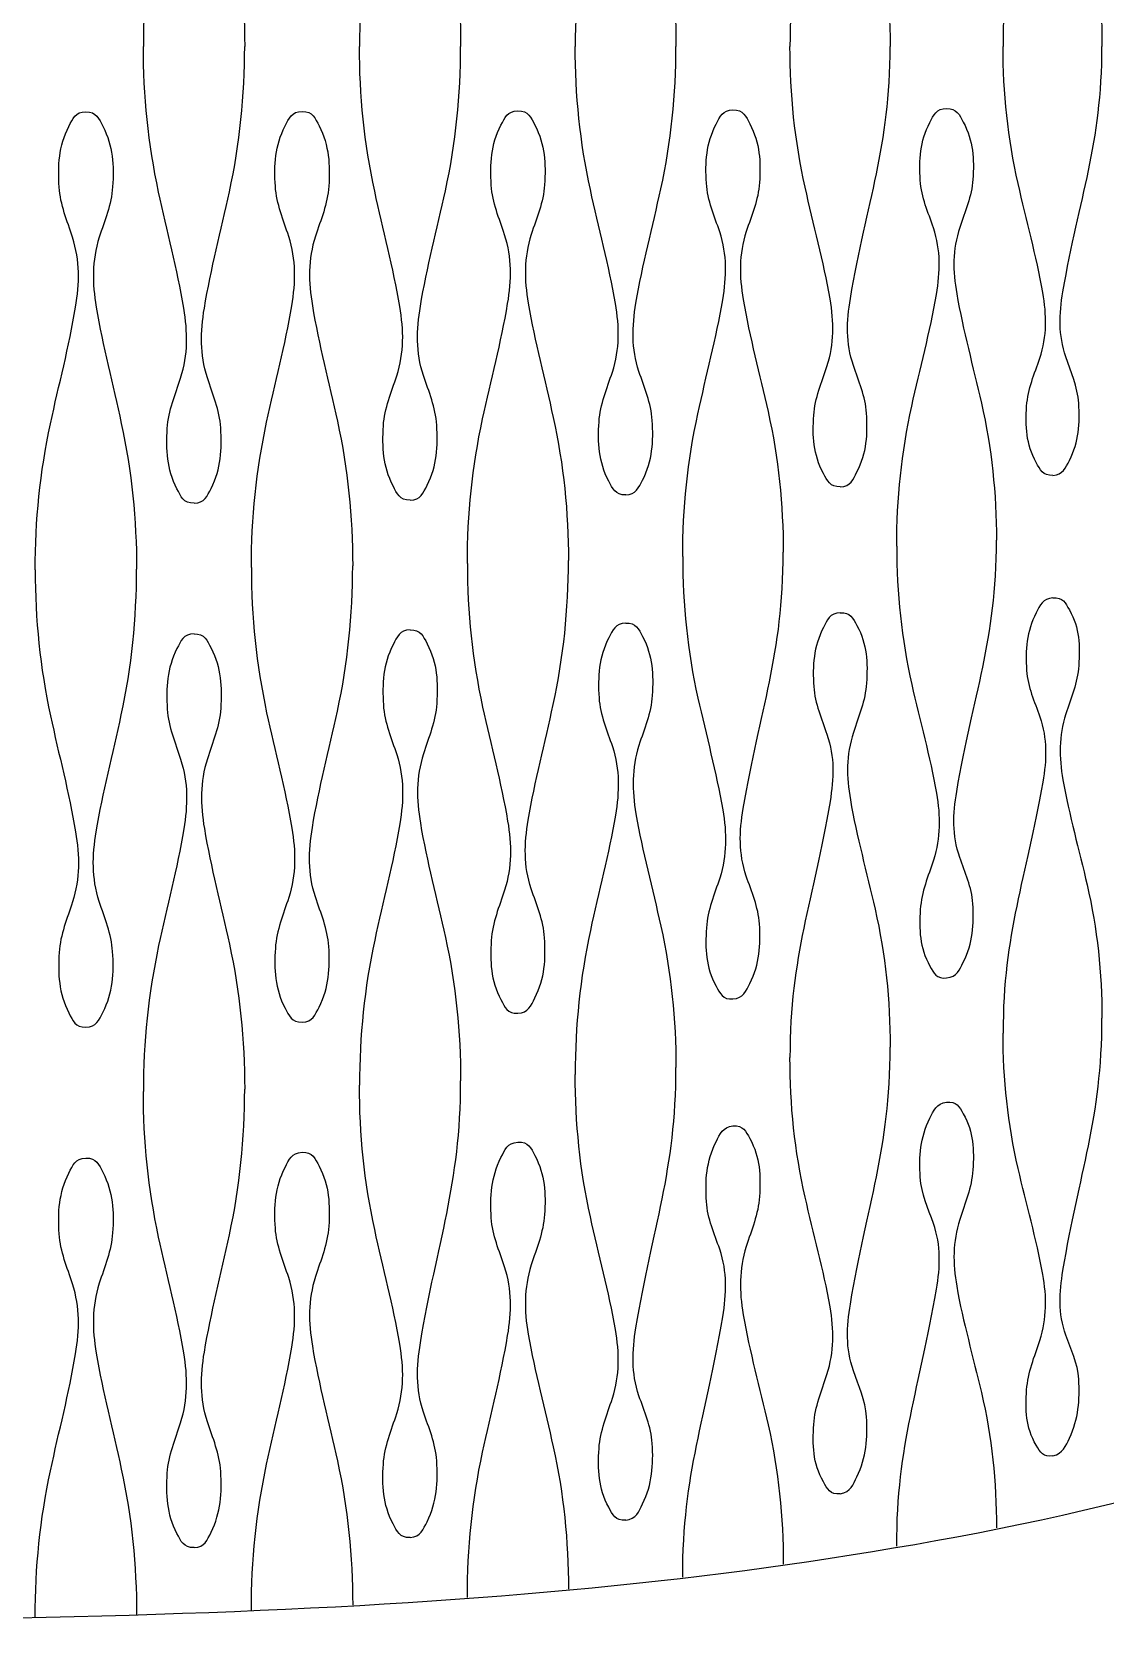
# Model space of a CAD drawing. Header units: millimetres. Extents: x 1 to 583, y -486 to -2.
# Drawn here: x 554.07 to 568.13, y -219.83 to -198.99 of the extents above; entities that cross this region are included whole.
import ezdxf

# ---------------------------------------------------------------- set-up
doc = ezdxf.new("R2010")
doc.units = ezdxf.units.MM
doc.header["$MEASUREMENT"] = 0
doc.layers.add('DEFAULT', color=7, linetype='Continuous')

msp = doc.modelspace()

# ---------------------------------------------------------------- linework, layer by layer
at = {"layer": 'DEFAULT'}
for points, knots in [([(556.194, -193.19), (556.054, -193.189), (556.021, -193.28), (555.97, -193.379), (555.837, -193.64), (555.826, -193.891), (555.843, -194.171), (555.858, -194.407), (555.949, -194.613), (556.018, -194.83), (556.118, -195.141), (556.111, -195.431), (556.059, -195.745), (555.973, -196.258), (555.839, -196.76), (555.73, -197.267), (555.593, -197.9), (555.53, -198.529), (555.53, -199.176)], [0, 0, 0, 0, 1, 1, 1, 2, 2, 2, 3, 3, 3, 4, 4, 4, 5, 5, 5, 6, 6, 6, 6]), ([(556.194, -193.19), (556.333, -193.192), (556.366, -193.284), (556.417, -193.384), (556.549, -193.645), (556.561, -193.897), (556.543, -194.178), (556.529, -194.412), (556.438, -194.617), (556.369, -194.833), (556.269, -195.144), (556.276, -195.433), (556.329, -195.747), (556.414, -196.26), (556.548, -196.763), (556.657, -197.271), (556.793, -197.902), (556.857, -198.53), (556.857, -199.176)], [0, 0, 0, 0, 1, 1, 1, 2, 2, 2, 3, 3, 3, 4, 4, 4, 5, 5, 5, 6, 6, 6, 6]), ([(559.024, -193.23), (558.886, -193.228), (558.852, -193.318), (558.801, -193.417), (558.668, -193.676), (558.657, -193.925), (558.674, -194.203), (558.689, -194.437), (558.779, -194.643), (558.849, -194.859), (558.948, -195.168), (558.942, -195.456), (558.889, -195.768), (558.804, -196.277), (558.67, -196.775), (558.561, -197.279), (558.424, -197.908), (558.361, -198.533), (558.361, -199.176)], [0, 0, 0, 0, 1, 1, 1, 2, 2, 2, 3, 3, 3, 4, 4, 4, 5, 5, 5, 6, 6, 6, 6]), ([(559.024, -193.23), (559.163, -193.234), (559.196, -193.325), (559.247, -193.425), (559.378, -193.685), (559.391, -193.936), (559.373, -194.214), (559.359, -194.447), (559.269, -194.65), (559.199, -194.864), (559.099, -195.172), (559.107, -195.459), (559.159, -195.771), (559.244, -196.281), (559.378, -196.78), (559.487, -197.285), (559.622, -197.912), (559.686, -198.535), (559.686, -199.176)], [0, 0, 0, 0, 1, 1, 1, 2, 2, 2, 3, 3, 3, 4, 4, 4, 5, 5, 5, 6, 6, 6, 6]), ([(561.848, -193.299), (561.712, -193.296), (561.677, -193.383), (561.626, -193.481), (561.492, -193.736), (561.482, -193.983), (561.499, -194.257), (561.514, -194.49), (561.604, -194.694), (561.674, -194.908), (561.773, -195.213), (561.766, -195.497), (561.714, -195.806), (561.628, -196.31), (561.495, -196.802), (561.386, -197.3), (561.25, -197.921), (561.187, -198.54), (561.187, -199.176)], [0, 0, 0, 0, 1, 1, 1, 2, 2, 2, 3, 3, 3, 4, 4, 4, 5, 5, 5, 6, 6, 6, 6]), ([(561.848, -193.299), (561.986, -193.304), (562.019, -193.395), (562.07, -193.494), (562.2, -193.751), (562.213, -193.999), (562.196, -194.275), (562.181, -194.505), (562.092, -194.705), (562.022, -194.915), (561.923, -195.22), (561.931, -195.503), (561.983, -195.811), (562.067, -196.316), (562.2, -196.809), (562.309, -197.309), (562.443, -197.928), (562.507, -198.543), (562.507, -199.176)], [0, 0, 0, 0, 1, 1, 1, 2, 2, 2, 3, 3, 3, 4, 4, 4, 5, 5, 5, 6, 6, 6, 6]), ([(564.659, -193.405), (564.525, -193.4), (564.489, -193.485), (564.438, -193.581), (564.304, -193.831), (564.294, -194.072), (564.312, -194.342), (564.326, -194.572), (564.416, -194.772), (564.485, -194.983), (564.583, -195.283), (564.577, -195.562), (564.525, -195.866), (564.44, -196.36), (564.307, -196.843), (564.199, -197.331), (564.063, -197.943), (564, -198.551), (564, -199.176)], [0, 0, 0, 0, 1, 1, 1, 2, 2, 2, 3, 3, 3, 4, 4, 4, 5, 5, 5, 6, 6, 6, 6]), ([(564.659, -193.405), (564.795, -193.412), (564.828, -193.502), (564.878, -193.601), (565.007, -193.853), (565.021, -194.097), (565.003, -194.369), (564.989, -194.593), (564.9, -194.789), (564.831, -194.994), (564.732, -195.293), (564.741, -195.571), (564.792, -195.873), (565.007, -197.146), (565.312, -197.854), (565.312, -199.176)], [0, 0, 0, 0, 1, 1, 1, 2, 2, 2, 3, 3, 3, 4, 4, 4, 5, 5, 5, 5]), ([(567.445, -193.555), (567.314, -193.548), (567.277, -193.629), (567.226, -193.723), (567.092, -193.966), (567.084, -194.2), (567.101, -194.463), (567.116, -194.688), (567.204, -194.884), (567.273, -195.09), (567.37, -195.383), (567.364, -195.655), (567.312, -195.951), (567.228, -196.432), (567.096, -196.901), (566.989, -197.377), (566.855, -197.973), (566.792, -198.566), (566.792, -199.176)], [0, 0, 0, 0, 1, 1, 1, 2, 2, 2, 3, 3, 3, 4, 4, 4, 5, 5, 5, 6, 6, 6, 6]), ([(567.445, -193.555), (567.578, -193.566), (567.611, -193.653), (567.661, -193.751), (567.786, -193.998), (567.801, -194.235), (567.783, -194.501), (567.769, -194.719), (567.682, -194.907), (567.615, -195.106), (567.516, -195.397), (567.526, -195.667), (567.576, -195.961), (567.788, -197.203), (568.087, -197.885), (568.087, -199.176)], [0, 0, 0, 0, 1, 1, 1, 2, 2, 2, 3, 3, 3, 4, 4, 4, 5, 5, 5, 5]), ([(556.194, -205.162), (556.054, -205.163), (556.021, -205.073), (555.97, -204.973), (555.837, -204.712), (555.826, -204.461), (555.843, -204.181), (555.858, -203.945), (555.949, -203.739), (556.018, -203.522), (556.118, -203.211), (556.111, -202.921), (556.059, -202.607), (555.973, -202.094), (555.839, -201.592), (555.73, -201.085), (555.593, -200.452), (555.53, -199.823), (555.53, -199.176)], [0, 0, 0, 0, 1, 1, 1, 2, 2, 2, 3, 3, 3, 4, 4, 4, 5, 5, 5, 6, 6, 6, 6]), ([(556.194, -205.162), (556.333, -205.16), (556.366, -205.068), (556.417, -204.968), (556.549, -204.707), (556.561, -204.455), (556.543, -204.175), (556.529, -203.94), (556.438, -203.735), (556.369, -203.519), (556.269, -203.208), (556.276, -202.919), (556.329, -202.606), (556.414, -202.092), (556.548, -201.59), (556.657, -201.082), (556.793, -200.45), (556.857, -199.822), (556.857, -199.176)], [0, 0, 0, 0, 1, 1, 1, 2, 2, 2, 3, 3, 3, 4, 4, 4, 5, 5, 5, 6, 6, 6, 6]), ([(559.024, -205.122), (558.886, -205.124), (558.852, -205.034), (558.801, -204.935), (558.668, -204.676), (558.657, -204.427), (558.674, -204.149), (558.689, -203.915), (558.779, -203.709), (558.849, -203.493), (558.948, -203.184), (558.942, -202.896), (558.889, -202.584), (558.804, -202.075), (558.67, -201.577), (558.561, -201.073), (558.424, -200.444), (558.361, -199.819), (558.361, -199.176)], [0, 0, 0, 0, 1, 1, 1, 2, 2, 2, 3, 3, 3, 4, 4, 4, 5, 5, 5, 6, 6, 6, 6]), ([(559.024, -205.122), (559.163, -205.118), (559.196, -205.027), (559.247, -204.927), (559.378, -204.667), (559.391, -204.417), (559.373, -204.138), (559.359, -203.905), (559.269, -203.702), (559.199, -203.488), (559.099, -203.18), (559.107, -202.893), (559.159, -202.582), (559.244, -202.071), (559.378, -201.572), (559.487, -201.067), (559.622, -200.44), (559.686, -199.817), (559.686, -199.176)], [0, 0, 0, 0, 1, 1, 1, 2, 2, 2, 3, 3, 3, 4, 4, 4, 5, 5, 5, 6, 6, 6, 6]), ([(561.848, -205.053), (561.712, -205.057), (561.677, -204.969), (561.626, -204.871), (561.492, -204.616), (561.482, -204.369), (561.499, -204.095), (561.514, -203.862), (561.604, -203.659), (561.674, -203.445), (561.773, -203.139), (561.766, -202.855), (561.714, -202.546), (561.628, -202.042), (561.495, -201.551), (561.386, -201.053), (561.25, -200.431), (561.187, -199.812), (561.187, -199.176)], [0, 0, 0, 0, 1, 1, 1, 2, 2, 2, 3, 3, 3, 4, 4, 4, 5, 5, 5, 6, 6, 6, 6]), ([(561.848, -205.053), (561.986, -205.048), (562.019, -204.957), (562.07, -204.858), (562.2, -204.601), (562.213, -204.353), (562.196, -204.077), (562.181, -203.848), (562.092, -203.647), (562.022, -203.437), (561.923, -203.132), (561.931, -202.849), (561.983, -202.541), (562.067, -202.036), (562.2, -201.543), (562.309, -201.044), (562.443, -200.425), (562.507, -199.809), (562.507, -199.176)], [0, 0, 0, 0, 1, 1, 1, 2, 2, 2, 3, 3, 3, 4, 4, 4, 5, 5, 5, 6, 6, 6, 6]), ([(564.659, -204.947), (564.525, -204.952), (564.489, -204.867), (564.438, -204.771), (564.304, -204.521), (564.294, -204.28), (564.312, -204.01), (564.326, -203.781), (564.416, -203.58), (564.485, -203.369), (564.583, -203.069), (564.577, -202.79), (564.525, -202.486), (564.44, -201.992), (564.307, -201.51), (564.199, -201.021), (564.063, -200.41), (564, -199.802), (564, -199.176)], [0, 0, 0, 0, 1, 1, 1, 2, 2, 2, 3, 3, 3, 4, 4, 4, 5, 5, 5, 6, 6, 6, 6]), ([(564.659, -204.947), (564.795, -204.94), (564.828, -204.851), (564.878, -204.752), (565.007, -204.499), (565.021, -204.255), (565.003, -203.984), (564.989, -203.759), (564.9, -203.564), (564.831, -203.358), (564.732, -203.059), (564.741, -202.781), (564.792, -202.479), (565.007, -201.206), (565.312, -200.498), (565.312, -199.176)], [0, 0, 0, 0, 1, 1, 1, 2, 2, 2, 3, 3, 3, 4, 4, 4, 5, 5, 5, 5]), ([(567.445, -204.797), (567.314, -204.804), (567.277, -204.723), (567.226, -204.629), (567.092, -204.386), (567.084, -204.152), (567.101, -203.889), (567.116, -203.664), (567.204, -203.468), (567.273, -203.262), (567.37, -202.969), (567.364, -202.698), (567.312, -202.401), (567.228, -201.92), (567.096, -201.451), (566.989, -200.975), (566.855, -200.379), (566.792, -199.786), (566.792, -199.176)], [0, 0, 0, 0, 1, 1, 1, 2, 2, 2, 3, 3, 3, 4, 4, 4, 5, 5, 5, 6, 6, 6, 6]), ([(567.445, -204.797), (567.578, -204.786), (567.611, -204.699), (567.661, -204.601), (567.786, -204.355), (567.801, -204.117), (567.783, -203.851), (567.769, -203.633), (567.682, -203.445), (567.615, -203.246), (567.516, -202.955), (567.526, -202.685), (567.576, -202.391), (567.788, -201.149), (568.087, -200.467), (568.087, -199.176)], [0, 0, 0, 0, 1, 1, 1, 2, 2, 2, 3, 3, 3, 4, 4, 4, 5, 5, 5, 5]), ([(554.113, -206.036), (554.113, -205.387), (554.177, -204.756), (554.313, -204.121), (554.422, -203.612), (554.556, -203.109), (554.642, -202.594), (554.694, -202.279), (554.701, -201.989), (554.602, -201.678), (554.532, -201.461), (554.442, -201.255), (554.427, -201.019), (554.409, -200.739), (554.421, -200.486), (554.554, -200.225), (554.605, -200.125), (554.637, -200.033), (554.777, -200.033)], [0, 0, 0, 0, 1, 1, 1, 2, 2, 2, 3, 3, 3, 4, 4, 4, 5, 5, 5, 6, 6, 6, 6]), ([(554.777, -200.033), (554.917, -200.033), (554.949, -200.124), (555, -200.224), (555.133, -200.485), (555.145, -200.737), (555.127, -201.017), (555.112, -201.253), (555.022, -201.46), (554.952, -201.677), (554.853, -201.988), (554.86, -202.278), (554.912, -202.593), (554.998, -203.106), (555.132, -203.608), (555.241, -204.116), (555.377, -204.748), (555.441, -205.378), (555.441, -206.024)], [0, 0, 0, 0, 1, 1, 1, 2, 2, 2, 3, 3, 3, 4, 4, 4, 5, 5, 5, 6, 6, 6, 6]), ([(556.945, -206.005), (556.945, -205.359), (557.009, -204.73), (557.145, -204.098), (557.255, -203.591), (557.388, -203.09), (557.474, -202.577), (557.526, -202.264), (557.534, -201.975), (557.434, -201.666), (557.364, -201.45), (557.274, -201.244), (557.259, -201.01), (557.242, -200.731), (557.253, -200.48), (557.386, -200.219), (557.437, -200.12), (557.47, -200.029), (557.609, -200.028)], [0, 0, 0, 0, 1, 1, 1, 2, 2, 2, 3, 3, 3, 4, 4, 4, 5, 5, 5, 6, 6, 6, 6]), ([(557.609, -200.028), (557.748, -200.028), (557.781, -200.119), (557.832, -200.218), (557.965, -200.478), (557.976, -200.728), (557.959, -201.007), (557.944, -201.242), (557.854, -201.447), (557.784, -201.663), (557.685, -201.973), (557.692, -202.262), (557.744, -202.574), (557.829, -203.085), (557.963, -203.583), (558.072, -204.088), (558.209, -204.716), (558.272, -205.341), (558.272, -205.984)], [0, 0, 0, 0, 1, 1, 1, 2, 2, 2, 3, 3, 3, 4, 4, 4, 5, 5, 5, 6, 6, 6, 6]), ([(559.774, -205.95), (559.774, -205.309), (559.838, -204.685), (559.974, -204.057), (560.083, -203.553), (560.216, -203.056), (560.302, -202.546), (560.354, -202.236), (560.361, -201.95), (560.262, -201.644), (560.192, -201.43), (560.102, -201.227), (560.087, -200.995), (560.07, -200.717), (560.081, -200.468), (560.214, -200.21), (560.265, -200.111), (560.298, -200.021), (560.436, -200.021)], [0, 0, 0, 0, 1, 1, 1, 2, 2, 2, 3, 3, 3, 4, 4, 4, 5, 5, 5, 6, 6, 6, 6]), ([(560.436, -200.021), (560.574, -200.02), (560.608, -200.109), (560.659, -200.208), (560.792, -200.465), (560.803, -200.713), (560.785, -200.989), (560.771, -201.222), (560.681, -201.426), (560.611, -201.64), (560.512, -201.947), (560.519, -202.232), (560.571, -202.543), (560.656, -203.047), (560.79, -203.54), (560.899, -204.039), (561.035, -204.66), (561.098, -205.278), (561.098, -205.914)], [0, 0, 0, 0, 1, 1, 1, 2, 2, 2, 3, 3, 3, 4, 4, 4, 5, 5, 5, 6, 6, 6, 6]), ([(562.595, -205.861), (562.595, -205.227), (562.659, -204.61), (562.794, -203.99), (562.902, -203.492), (563.034, -203.001), (563.12, -202.498), (563.171, -202.192), (563.179, -201.911), (563.08, -201.608), (563.011, -201.398), (562.921, -201.198), (562.906, -200.969), (562.889, -200.695), (562.901, -200.45), (563.032, -200.195), (563.083, -200.097), (563.117, -200.009), (563.254, -200.008)], [0, 0, 0, 0, 1, 1, 1, 2, 2, 2, 3, 3, 3, 4, 4, 4, 5, 5, 5, 6, 6, 6, 6]), ([(563.254, -200.008), (563.39, -200.007), (563.424, -200.095), (563.475, -200.193), (563.607, -200.445), (563.618, -200.689), (563.601, -200.961), (563.586, -201.191), (563.497, -201.392), (563.428, -201.603), (563.329, -201.905), (563.336, -202.186), (563.388, -202.492), (563.472, -202.988), (563.605, -203.472), (563.714, -203.962), (563.849, -204.572), (563.912, -205.179), (563.912, -205.804)], [0, 0, 0, 0, 1, 1, 1, 2, 2, 2, 3, 3, 3, 4, 4, 4, 5, 5, 5, 6, 6, 6, 6]), ([(565.399, -205.726), (565.399, -205.104), (565.462, -204.499), (565.596, -203.891), (565.703, -203.402), (565.835, -202.92), (565.919, -202.426), (565.97, -202.127), (565.978, -201.852), (565.88, -201.556), (565.811, -201.35), (565.722, -201.156), (565.708, -200.931), (565.69, -200.663), (565.702, -200.423), (565.833, -200.174), (565.883, -200.077), (565.918, -199.991), (566.052, -199.99)], [0, 0, 0, 0, 1, 1, 1, 2, 2, 2, 3, 3, 3, 4, 4, 4, 5, 5, 5, 6, 6, 6, 6]), ([(566.052, -199.99), (566.185, -199.989), (566.221, -200.074), (566.271, -200.169), (566.402, -200.416), (566.414, -200.654), (566.396, -200.92), (566.382, -201.145), (566.293, -201.341), (566.225, -201.548), (566.127, -201.844), (566.133, -202.118), (566.185, -202.417), (566.269, -202.901), (566.4, -203.373), (566.508, -203.85), (566.643, -204.445), (566.705, -205.036), (566.705, -205.645)], [0, 0, 0, 0, 1, 1, 1, 2, 2, 2, 3, 3, 3, 4, 4, 4, 5, 5, 5, 6, 6, 6, 6]), ([(565.399, -205.726), (565.399, -206.341), (565.46, -206.937), (565.596, -207.537), (565.703, -208.013), (565.835, -208.481), (565.919, -208.962), (565.972, -209.263), (565.975, -209.54), (565.88, -209.837), (565.811, -210.05), (565.723, -210.252), (565.708, -210.483), (565.691, -210.746), (565.696, -210.981), (565.833, -211.225), (565.884, -211.318), (565.922, -211.397), (566.052, -211.382)], [0, 0, 0, 0, 1, 1, 1, 2, 2, 2, 3, 3, 3, 4, 4, 4, 5, 5, 5, 6, 6, 6, 6]), ([(566.052, -211.382), (566.188, -211.366), (566.221, -211.276), (566.271, -211.175), (566.397, -210.923), (566.414, -210.68), (566.396, -210.409), (566.382, -210.19), (566.293, -210.002), (566.225, -209.802), (566.123, -209.508), (566.134, -209.235), (566.185, -208.938), (566.401, -207.668), (566.705, -206.965), (566.705, -205.645)], [0, 0, 0, 0, 1, 1, 1, 2, 2, 2, 3, 3, 3, 4, 4, 4, 5, 5, 5, 5]), ([(557.609, -211.96), (557.749, -211.956), (557.781, -211.864), (557.832, -211.763), (557.963, -211.502), (557.976, -211.25), (557.959, -210.97), (557.944, -210.737), (557.854, -210.534), (557.784, -210.32), (557.684, -210.01), (557.692, -209.722), (557.744, -209.41), (557.829, -208.896), (557.963, -208.394), (558.072, -207.886), (558.208, -207.255), (558.272, -206.628), (558.272, -205.984)], [0, 0, 0, 0, 1, 1, 1, 2, 2, 2, 3, 3, 3, 4, 4, 4, 5, 5, 5, 6, 6, 6, 6]), ([(559.774, -205.95), (559.774, -206.589), (559.838, -207.209), (559.974, -207.833), (560.083, -208.331), (560.216, -208.822), (560.302, -209.326), (560.354, -209.636), (560.36, -209.923), (560.262, -210.23), (560.192, -210.447), (560.102, -210.654), (560.087, -210.889), (560.07, -211.164), (560.079, -211.411), (560.214, -211.666), (560.265, -211.764), (560.3, -211.851), (560.436, -211.844)], [0, 0, 0, 0, 1, 1, 1, 2, 2, 2, 3, 3, 3, 4, 4, 4, 5, 5, 5, 6, 6, 6, 6]), ([(560.436, -211.844), (560.575, -211.837), (560.608, -211.745), (560.659, -211.644), (560.789, -211.384), (560.803, -211.134), (560.785, -210.856), (560.771, -210.626), (560.681, -210.425), (560.611, -210.215), (560.51, -209.908), (560.519, -209.624), (560.571, -209.314), (560.656, -208.804), (560.79, -208.304), (560.899, -207.8), (561.034, -207.175), (561.098, -206.553), (561.098, -205.914)], [0, 0, 0, 0, 1, 1, 1, 2, 2, 2, 3, 3, 3, 4, 4, 4, 5, 5, 5, 6, 6, 6, 6]), ([(562.595, -205.861), (562.595, -206.489), (562.657, -207.1), (562.794, -207.714), (562.902, -208.203), (563.035, -208.685), (563.12, -209.179), (563.172, -209.486), (563.177, -209.769), (563.08, -210.072), (563.011, -210.287), (562.921, -210.492), (562.906, -210.726), (562.889, -210.996), (562.896, -211.238), (563.032, -211.488), (563.084, -211.584), (563.12, -211.668), (563.254, -211.657)], [0, 0, 0, 0, 1, 1, 1, 2, 2, 2, 3, 3, 3, 4, 4, 4, 5, 5, 5, 6, 6, 6, 6]), ([(563.254, -211.657), (563.391, -211.646), (563.424, -211.554), (563.475, -211.453), (563.603, -211.197), (563.619, -210.949), (563.601, -210.674), (563.586, -210.449), (563.497, -210.253), (563.428, -210.047), (563.327, -209.746), (563.336, -209.466), (563.388, -209.162), (563.605, -207.87), (563.912, -207.145), (563.912, -205.804)], [0, 0, 0, 0, 1, 1, 1, 2, 2, 2, 3, 3, 3, 4, 4, 4, 5, 5, 5, 5]), ([(554.113, -206.036), (554.113, -206.684), (554.177, -207.314), (554.313, -207.947), (554.422, -208.454), (554.556, -208.956), (554.642, -209.469), (554.694, -209.783), (554.701, -210.074), (554.602, -210.385), (554.532, -210.603), (554.442, -210.811), (554.427, -211.047), (554.409, -211.327), (554.42, -211.579), (554.554, -211.84), (554.605, -211.939), (554.638, -212.03), (554.777, -212.027)], [0, 0, 0, 0, 1, 1, 1, 2, 2, 2, 3, 3, 3, 4, 4, 4, 5, 5, 5, 6, 6, 6, 6]), ([(554.777, -212.027), (554.917, -212.025), (554.949, -211.933), (555, -211.832), (555.133, -211.57), (555.145, -211.318), (555.127, -211.037), (555.112, -210.802), (555.022, -210.596), (554.952, -210.38), (554.852, -210.069), (554.86, -209.779), (554.912, -209.465), (554.998, -208.95), (555.132, -208.446), (555.241, -207.936), (555.377, -207.302), (555.441, -206.672), (555.441, -206.024)], [0, 0, 0, 0, 1, 1, 1, 2, 2, 2, 3, 3, 3, 4, 4, 4, 5, 5, 5, 6, 6, 6, 6]), ([(556.945, -206.005), (556.945, -206.649), (557.009, -207.276), (557.145, -207.906), (557.255, -208.409), (557.389, -208.907), (557.474, -209.417), (557.526, -209.73), (557.533, -210.019), (557.434, -210.329), (557.364, -210.547), (557.274, -210.754), (557.259, -210.99), (557.242, -211.268), (557.252, -211.518), (557.386, -211.777), (557.437, -211.875), (557.471, -211.965), (557.609, -211.96)], [0, 0, 0, 0, 1, 1, 1, 2, 2, 2, 3, 3, 3, 4, 4, 4, 5, 5, 5, 6, 6, 6, 6]), ([(567.445, -206.403), (567.311, -206.412), (567.276, -206.499), (567.226, -206.598), (567.098, -206.846), (567.083, -207.085), (567.101, -207.353), (567.115, -207.572), (567.204, -207.76), (567.273, -207.959), (567.373, -208.25), (567.363, -208.52), (567.312, -208.815), (567.095, -210.079), (566.792, -210.79), (566.792, -212.104)], [0, 0, 0, 0, 1, 1, 1, 2, 2, 2, 3, 3, 3, 4, 4, 4, 5, 5, 5, 5]), ([(567.445, -206.403), (567.573, -206.39), (567.61, -206.469), (567.661, -206.56), (567.794, -206.799), (567.8, -207.03), (567.783, -207.288), (567.769, -207.515), (567.681, -207.714), (567.615, -207.923), (567.521, -208.216), (567.524, -208.488), (567.576, -208.785), (567.658, -209.251), (567.787, -209.704), (567.893, -210.163), (568.027, -210.742), (568.087, -211.316), (568.087, -211.909)], [0, 0, 0, 0, 1, 1, 1, 2, 2, 2, 3, 3, 3, 4, 4, 4, 5, 5, 5, 6, 6, 6, 6]), ([(564.659, -206.596), (564.522, -206.603), (564.488, -206.692), (564.438, -206.792), (564.308, -207.045), (564.294, -207.29), (564.312, -207.564), (564.326, -207.789), (564.416, -207.983), (564.485, -208.189), (564.586, -208.489), (564.576, -208.767), (564.525, -209.069), (564.307, -210.356), (564, -211.087), (564, -212.424)], [0, 0, 0, 0, 1, 1, 1, 2, 2, 2, 3, 3, 3, 4, 4, 4, 5, 5, 5, 5]), ([(564.659, -206.596), (564.791, -206.587), (564.827, -206.67), (564.878, -206.765), (565.012, -207.012), (565.02, -207.251), (565.003, -207.518), (564.988, -207.749), (564.9, -207.951), (564.831, -208.165), (564.736, -208.465), (564.739, -208.744), (564.792, -209.048), (564.875, -209.531), (565.007, -210.003), (565.115, -210.48), (565.251, -211.078), (565.312, -211.674), (565.312, -212.287)], [0, 0, 0, 0, 1, 1, 1, 2, 2, 2, 3, 3, 3, 4, 4, 4, 5, 5, 5, 6, 6, 6, 6]), ([(559.024, -206.821), (558.885, -206.823), (558.852, -206.915), (558.801, -207.015), (558.669, -207.275), (558.657, -207.526), (558.674, -207.805), (558.689, -208.038), (558.779, -208.241), (558.849, -208.455), (558.949, -208.763), (558.941, -209.051), (558.889, -209.362), (558.804, -209.876), (558.67, -210.377), (558.561, -210.885), (558.425, -211.515), (558.361, -212.143), (558.361, -212.788)], [0, 0, 0, 0, 1, 1, 1, 2, 2, 2, 3, 3, 3, 4, 4, 4, 5, 5, 5, 6, 6, 6, 6]), ([(559.024, -206.821), (559.162, -206.816), (559.196, -206.905), (559.247, -207.003), (559.381, -207.261), (559.391, -207.509), (559.373, -207.785), (559.358, -208.021), (559.268, -208.227), (559.199, -208.445), (559.101, -208.753), (559.106, -209.041), (559.159, -209.354), (559.244, -209.858), (559.378, -210.351), (559.487, -210.85), (559.623, -211.473), (559.686, -212.093), (559.686, -212.73)], [0, 0, 0, 0, 1, 1, 1, 2, 2, 2, 3, 3, 3, 4, 4, 4, 5, 5, 5, 6, 6, 6, 6]), ([(561.848, -206.733), (561.71, -206.737), (561.677, -206.827), (561.626, -206.927), (561.495, -207.185), (561.482, -207.434), (561.499, -207.711), (561.514, -207.94), (561.604, -208.14), (561.674, -208.351), (561.774, -208.656), (561.765, -208.94), (561.714, -209.248), (561.628, -209.757), (561.495, -210.255), (561.386, -210.759), (561.251, -211.385), (561.187, -212.007), (561.187, -212.647)], [0, 0, 0, 0, 1, 1, 1, 2, 2, 2, 3, 3, 3, 4, 4, 4, 5, 5, 5, 6, 6, 6, 6]), ([(561.848, -206.733), (561.984, -206.726), (562.019, -206.813), (562.07, -206.909), (562.204, -207.163), (562.213, -207.407), (562.196, -207.679), (562.181, -207.913), (562.091, -208.119), (562.022, -208.334), (561.925, -208.639), (561.93, -208.924), (561.983, -209.233), (562.067, -209.729), (562.2, -210.213), (562.309, -210.703), (562.445, -211.316), (562.507, -211.926), (562.507, -212.553)], [0, 0, 0, 0, 1, 1, 1, 2, 2, 2, 3, 3, 3, 4, 4, 4, 5, 5, 5, 6, 6, 6, 6]), ([(556.194, -206.873), (556.054, -206.874), (556.021, -206.966), (555.97, -207.066), (555.838, -207.328), (555.826, -207.58), (555.843, -207.86), (555.858, -208.095), (555.949, -208.301), (556.018, -208.516), (556.118, -208.827), (556.111, -209.117), (556.059, -209.43), (555.973, -209.946), (555.839, -210.449), (555.73, -210.958), (555.594, -211.592), (555.53, -212.223), (555.53, -212.871)], [0, 0, 0, 0, 1, 1, 1, 2, 2, 2, 3, 3, 3, 4, 4, 4, 5, 5, 5, 6, 6, 6, 6]), ([(556.194, -206.873), (556.332, -206.87), (556.365, -206.96), (556.417, -207.06), (556.55, -207.32), (556.561, -207.57), (556.543, -207.849), (556.529, -208.085), (556.438, -208.293), (556.369, -208.51), (556.27, -208.821), (556.276, -209.111), (556.329, -209.425), (556.414, -209.935), (556.548, -210.434), (556.657, -210.938), (556.794, -211.568), (556.857, -212.194), (556.857, -212.837)], [0, 0, 0, 0, 1, 1, 1, 2, 2, 2, 3, 3, 3, 4, 4, 4, 5, 5, 5, 6, 6, 6, 6]), ([(542.024, -219.835), (553.829, -219.835), (559.732, -219.835), (565.634, -218.802), (571.537, -217.769), (577.439, -215.703), (583.342, -207.44)], [0, 0, 0, 0, 1, 1, 1, 2, 2, 2, 2]), ([(567.445, -217.644), (567.578, -217.61), (567.612, -217.515), (567.661, -217.41), (567.779, -217.156), (567.801, -216.911), (567.783, -216.638), (567.77, -216.429), (567.682, -216.252), (567.615, -216.063), (567.511, -215.774), (567.528, -215.506), (567.576, -215.215), (567.786, -213.944), (568.087, -213.228), (568.087, -211.909)], [0, 0, 0, 0, 1, 1, 1, 2, 2, 2, 3, 3, 3, 4, 4, 4, 5, 5, 5, 5]), ([(567.445, -217.644), (567.32, -217.666), (567.279, -217.593), (567.226, -217.503), (567.086, -217.266), (567.084, -217.037), (567.101, -216.779), (567.116, -216.547), (567.205, -216.344), (567.273, -216.131), (567.366, -215.837), (567.366, -215.563), (567.312, -215.265), (567.228, -214.797), (567.096, -214.341), (566.989, -213.879), (566.853, -213.291), (566.792, -212.707), (566.792, -212.104)], [0, 0, 0, 0, 1, 1, 1, 2, 2, 2, 3, 3, 3, 4, 4, 4, 5, 5, 5, 6, 6, 6, 6]), ([(564.659, -218.139), (564.528, -218.155), (564.49, -218.075), (564.438, -217.982), (564.299, -217.735), (564.295, -217.498), (564.312, -217.231), (564.327, -216.998), (564.416, -216.792), (564.485, -216.576), (564.581, -216.275), (564.578, -215.994), (564.525, -215.689), (564.44, -215.204), (564.307, -214.731), (564.199, -214.252), (564.062, -213.647), (564, -213.044), (564, -212.424)], [0, 0, 0, 0, 1, 1, 1, 2, 2, 2, 3, 3, 3, 4, 4, 4, 5, 5, 5, 6, 6, 6, 6]), ([(564.659, -218.139), (564.796, -218.115), (564.829, -218.02), (564.878, -217.916), (565.002, -217.658), (565.021, -217.409), (565.003, -217.132), (564.989, -216.914), (564.9, -216.727), (564.831, -216.528), (564.728, -216.23), (564.742, -215.954), (564.792, -215.654), (565.006, -214.36), (565.312, -213.629), (565.312, -212.287)], [0, 0, 0, 0, 1, 1, 1, 2, 2, 2, 3, 3, 3, 4, 4, 4, 5, 5, 5, 5]), ([(561.848, -218.487), (561.714, -218.498), (561.678, -218.413), (561.626, -218.317), (561.49, -218.064), (561.482, -217.82), (561.499, -217.548), (561.514, -217.313), (561.604, -217.106), (561.674, -216.888), (561.771, -216.582), (561.767, -216.297), (561.714, -215.987), (561.629, -215.49), (561.495, -215.004), (561.386, -214.512), (561.249, -213.894), (561.187, -213.279), (561.187, -212.647)], [0, 0, 0, 0, 1, 1, 1, 2, 2, 2, 3, 3, 3, 4, 4, 4, 5, 5, 5, 6, 6, 6, 6]), ([(561.848, -218.487), (561.988, -218.47), (562.02, -218.376), (562.07, -218.272), (562.196, -218.012), (562.214, -217.76), (562.196, -217.481), (562.181, -217.256), (562.092, -217.061), (562.022, -216.856), (561.92, -216.552), (561.932, -216.27), (561.983, -215.964), (562.199, -214.655), (562.507, -213.91), (562.507, -212.553)], [0, 0, 0, 0, 1, 1, 1, 2, 2, 2, 3, 3, 3, 4, 4, 4, 5, 5, 5, 5]), ([(556.194, -218.845), (556.334, -218.839), (556.366, -218.745), (556.417, -218.644), (556.547, -218.381), (556.561, -218.128), (556.543, -217.846), (556.529, -217.613), (556.439, -217.41), (556.369, -217.196), (556.268, -216.886), (556.277, -216.597), (556.329, -216.284), (556.414, -215.767), (556.548, -215.261), (556.657, -214.749), (556.793, -214.116), (556.857, -213.485), (556.857, -212.837)], [0, 0, 0, 0, 1, 1, 1, 2, 2, 2, 3, 3, 3, 4, 4, 4, 5, 5, 5, 6, 6, 6, 6]), ([(559.024, -218.712), (558.887, -218.719), (558.853, -218.631), (558.801, -218.533), (558.666, -218.275), (558.657, -218.027), (558.674, -217.751), (558.689, -217.515), (558.78, -217.307), (558.849, -217.089), (558.948, -216.78), (558.942, -216.492), (558.889, -216.179), (558.804, -215.673), (558.67, -215.179), (558.561, -214.678), (558.424, -214.052), (558.361, -213.429), (558.361, -212.788)], [0, 0, 0, 0, 1, 1, 1, 2, 2, 2, 3, 3, 3, 4, 4, 4, 5, 5, 5, 6, 6, 6, 6]), ([(559.024, -218.712), (559.164, -218.701), (559.196, -218.607), (559.247, -218.505), (559.376, -218.243), (559.391, -217.99), (559.373, -217.709), (559.359, -217.479), (559.269, -217.279), (559.199, -217.069), (559.097, -216.761), (559.108, -216.475), (559.159, -216.164), (559.377, -214.848), (559.686, -214.095), (559.686, -212.73)], [0, 0, 0, 0, 1, 1, 1, 2, 2, 2, 3, 3, 3, 4, 4, 4, 5, 5, 5, 5]), ([(556.194, -218.845), (556.055, -218.849), (556.022, -218.759), (555.97, -218.66), (555.836, -218.4), (555.826, -218.149), (555.843, -217.87), (555.858, -217.634), (555.949, -217.426), (556.018, -217.208), (556.117, -216.897), (556.111, -216.607), (556.059, -216.292), (555.973, -215.781), (555.839, -215.282), (555.73, -214.776), (555.593, -214.145), (555.53, -213.516), (555.53, -212.871)], [0, 0, 0, 0, 1, 1, 1, 2, 2, 2, 3, 3, 3, 4, 4, 4, 5, 5, 5, 6, 6, 6, 6]), ([(565.399, -218.826), (565.399, -217.49), (565.703, -216.749), (565.919, -215.461), (565.969, -215.164), (565.982, -214.891), (565.88, -214.597), (565.81, -214.398), (565.722, -214.211), (565.708, -213.993), (565.69, -213.72), (565.707, -213.475), (565.833, -213.22), (565.883, -213.119), (565.916, -213.027), (566.052, -213.009)], [0, 0, 0, 0, 1, 1, 1, 2, 2, 2, 3, 3, 3, 4, 4, 4, 5, 5, 5, 5]), ([(566.052, -213.009), (566.18, -212.992), (566.219, -213.07), (566.271, -213.162), (566.409, -213.403), (566.413, -213.636), (566.396, -213.897), (566.381, -214.128), (566.292, -214.332), (566.225, -214.546), (566.13, -214.843), (566.132, -215.119), (566.185, -215.421), (566.268, -215.891), (566.4, -216.349), (566.508, -216.813), (566.645, -217.4), (566.705, -217.983), (566.705, -218.584)], [0, 0, 0, 0, 1, 1, 1, 2, 2, 2, 3, 3, 3, 4, 4, 4, 5, 5, 5, 6, 6, 6, 6]), ([(562.595, -219.23), (562.595, -217.878), (562.902, -217.126), (563.12, -215.822), (563.17, -215.517), (563.182, -215.237), (563.08, -214.936), (563.01, -214.731), (562.921, -214.536), (562.906, -214.312), (562.889, -214.035), (562.904, -213.785), (563.032, -213.527), (563.083, -213.426), (563.116, -213.334), (563.254, -213.321)], [0, 0, 0, 0, 1, 1, 1, 2, 2, 2, 3, 3, 3, 4, 4, 4, 5, 5, 5, 5]), ([(563.254, -213.321), (563.387, -213.309), (563.423, -213.392), (563.475, -213.486), (563.611, -213.735), (563.618, -213.975), (563.601, -214.244), (563.586, -214.478), (563.496, -214.684), (563.428, -214.9), (563.332, -215.203), (563.335, -215.486), (563.388, -215.793), (563.472, -216.28), (563.605, -216.754), (563.714, -217.235), (563.851, -217.84), (563.912, -218.441), (563.912, -219.06)], [0, 0, 0, 0, 1, 1, 1, 2, 2, 2, 3, 3, 3, 4, 4, 4, 5, 5, 5, 6, 6, 6, 6]), ([(556.945, -219.664), (556.945, -219.015), (557.01, -218.384), (557.145, -217.75), (557.255, -217.239), (557.388, -216.734), (557.474, -216.218), (557.526, -215.905), (557.534, -215.617), (557.434, -215.308), (557.364, -215.094), (557.274, -214.891), (557.259, -214.658), (557.241, -214.378), (557.255, -214.125), (557.386, -213.863), (557.437, -213.762), (557.469, -213.67), (557.609, -213.665)], [0, 0, 0, 0, 1, 1, 1, 2, 2, 2, 3, 3, 3, 4, 4, 4, 5, 5, 5, 6, 6, 6, 6]), ([(557.609, -213.665), (557.747, -213.66), (557.781, -213.749), (557.832, -213.848), (557.966, -214.106), (557.976, -214.355), (557.959, -214.632), (557.944, -214.868), (557.854, -215.076), (557.784, -215.294), (557.686, -215.604), (557.691, -215.893), (557.744, -216.206), (557.829, -216.713), (557.963, -217.208), (558.072, -217.709), (558.209, -218.335), (558.272, -218.958), (558.272, -219.598)], [0, 0, 0, 0, 1, 1, 1, 2, 2, 2, 3, 3, 3, 4, 4, 4, 5, 5, 5, 6, 6, 6, 6]), ([(559.774, -219.499), (559.774, -218.854), (559.839, -218.226), (559.974, -217.595), (560.083, -217.085), (560.216, -216.581), (560.302, -216.066), (560.353, -215.757), (560.363, -215.472), (560.262, -215.165), (560.192, -214.955), (560.102, -214.755), (560.087, -214.526), (560.07, -214.246), (560.084, -213.995), (560.214, -213.735), (560.265, -213.633), (560.297, -213.541), (560.436, -213.533)], [0, 0, 0, 0, 1, 1, 1, 2, 2, 2, 3, 3, 3, 4, 4, 4, 5, 5, 5, 6, 6, 6, 6]), ([(560.436, -213.533), (560.572, -213.525), (560.607, -213.611), (560.659, -213.708), (560.794, -213.963), (560.803, -214.208), (560.785, -214.482), (560.77, -214.718), (560.68, -214.925), (560.611, -215.142), (560.514, -215.45), (560.518, -215.736), (560.571, -216.047), (560.656, -216.546), (560.79, -217.033), (560.899, -217.526), (561.036, -218.143), (561.098, -218.757), (561.098, -219.389)], [0, 0, 0, 0, 1, 1, 1, 2, 2, 2, 3, 3, 3, 4, 4, 4, 5, 5, 5, 6, 6, 6, 6]), ([(554.113, -219.756), (554.113, -219.106), (554.177, -218.474), (554.313, -217.838), (554.422, -217.327), (554.556, -216.821), (554.642, -216.304), (554.694, -215.99), (554.702, -215.7), (554.602, -215.39), (554.532, -215.174), (554.442, -214.968), (554.427, -214.734), (554.409, -214.452), (554.422, -214.199), (554.554, -213.937), (554.605, -213.836), (554.637, -213.744), (554.777, -213.741)], [0, 0, 0, 0, 1, 1, 1, 2, 2, 2, 3, 3, 3, 4, 4, 4, 5, 5, 5, 6, 6, 6, 6]), ([(554.777, -213.741), (554.916, -213.738), (554.949, -213.829), (555, -213.928), (555.134, -214.189), (555.145, -214.44), (555.127, -214.719), (555.112, -214.956), (555.022, -215.164), (554.952, -215.382), (554.853, -215.693), (554.86, -215.984), (554.912, -216.298), (554.998, -216.81), (555.132, -217.31), (555.241, -217.816), (555.378, -218.447), (555.441, -219.075), (555.441, -219.72)], [0, 0, 0, 0, 1, 1, 1, 2, 2, 2, 3, 3, 3, 4, 4, 4, 5, 5, 5, 6, 6, 6, 6])]:
    msp.add_open_spline(points, degree=3, knots=knots, dxfattribs=at)

doc.saveas('drawing.dxf')
